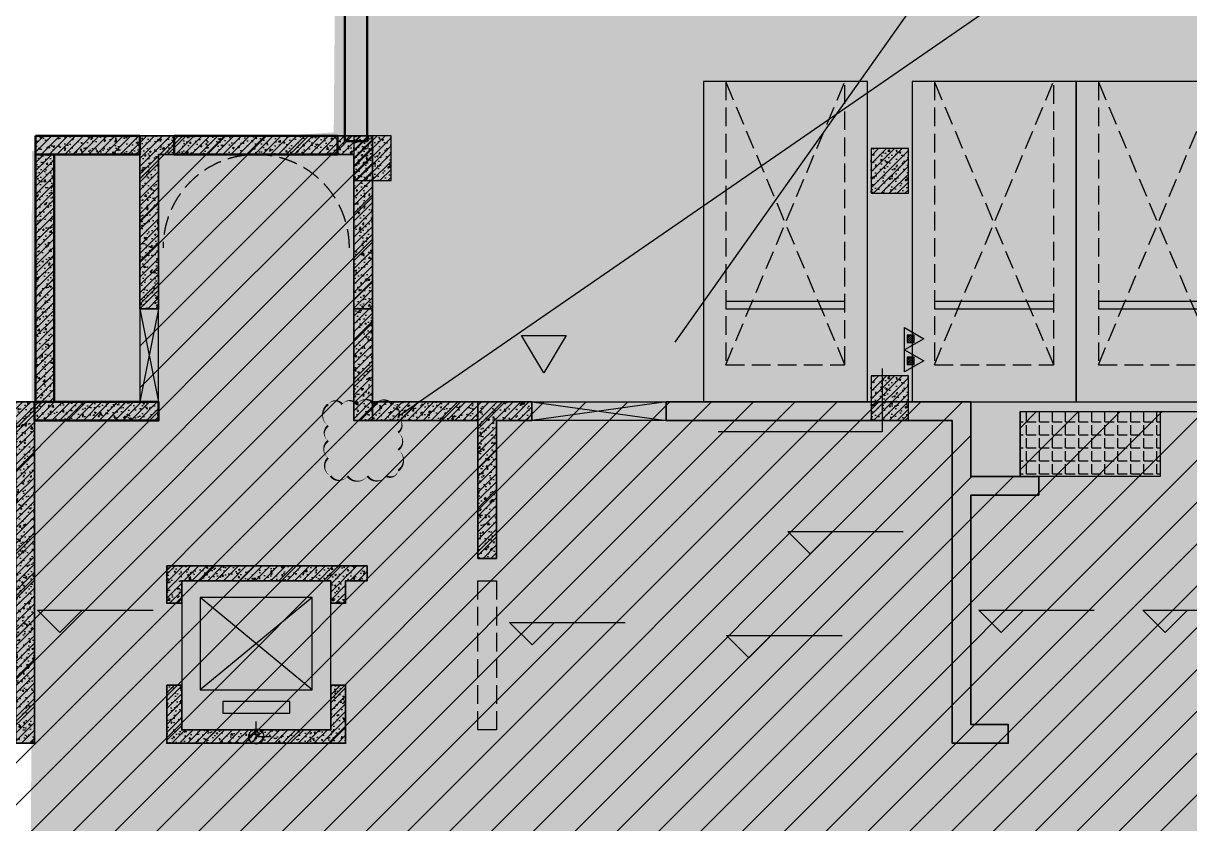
# Model space of a CAD drawing. Extents: x -1338203 to 1886333, y -530034 to 1031844.
# Drawn here: x 581662 to 597312, y 188220 to 198960 of the extents above; entities that cross this region are included whole.
import ezdxf

# ---------------------------------------------------------------- set-up
doc = ezdxf.new("R2010")
doc.units = 0
doc.header["$LTSCALE"] = 1000
doc.header["$MEASUREMENT"] = 0
doc.linetypes.add('A-17-平面B1$0$DASH', pattern=[0.35, 0.25, -0.1])
doc.linetypes.add('DASH', pattern=[0.35, 0.25, -0.1])
for name, color, linetype, plot in [('A-001-主楼相对位置参照$0$AAD-A-MARK', 6, 'Continuous', False), ('A-17-平面B1$0$$0$AAD-A-MARK', 6, 'Continuous', False), ('A-17-平面B1$0$AAD-A-MARK', 6, 'Continuous', False), ('A-17-平面B1$0$AAD-A-MODIFY_20230109', 201, 'Continuous', False), ('A-17-平面B1$0$AAD-A-MODIFY_20230111', 201, 'Continuous', False), ('S17柱墙B1_1$0$AAD-A-MARK', 6, 'Continuous', False)]:
    doc.layers.add(name, color=color, linetype=linetype, plot=plot)
for name, color, linetype in [('A-001-车位参照B1$0$A-001-车位参照B1$0$0A-P-PKNG-CAR(B)', 21, 'Continuous'), ('A-17-平面B1$0$0A-A-SYMB-ELEV', 150, 'Continuous'), ('A-17-平面B1$0$0A-B-D&W', 135, 'Continuous'), ('A-17-平面B1$0$0A-DETL-HATH', 8, 'Continuous'), ('A-17-平面B1$0$0A-E-EVTR', 2, 'Continuous'), ('A-17-平面B1$0$0A-E-STRS', 2, 'Continuous'), ('p-a-core', 1, 'Continuous'), ('S001地下一墙柱$0$S001地下一墙柱$0$0S-CC-LINE', 52, 'Continuous'), ('S001地下一墙柱$0$S001地下一墙柱$0$0S-CW-HATCH', 251, 'Continuous'), ('S001地下一墙柱$0$S001地下一墙柱$0$0S-CW-HATCH-UP', 251, 'Continuous'), ('S17柱墙B1_1$0$0S-CW-HATCH', 251, 'Continuous'), ('S17柱墙B1_1$0$0S-CW-HATCH-UP', 251, 'Continuous'), ('S17柱墙B1_1$0$0S-S-HOLE', 55, 'Continuous'), ('地面指向箭头', 7, 'Continuous'), ('负一层消火栓$0$0P-DIM-FH', 3, 'Continuous'), ('负一层消火栓$0$0P-EQUIP-FH', 7, 'Continuous')]:
    doc.layers.add(name, color=color, linetype=linetype)
doc.layers.add('p-a-mini', color=7, linetype='Continuous', true_color=0x0050ff)
doc.layers.add('p-h-walkable', color=7, linetype='Continuous', lineweight=70, true_color=0xf0f0f0)
doc.layers.add('S001地下一墙柱$0$S001地下一墙柱$0$0S-CW-LINE', color=7, linetype='Continuous', lineweight=50)
doc.layers.add('S17柱墙B1_1$0$0S-CW-LINE', color=7, linetype='Continuous', lineweight=50)
pattern_1 = [(45, (0, 0), (-53.03300858899106, 53.03300858899107), []), (49.99999999999999, (0, 0), (215.178054780226, -18.82564049477853), [22.5, -247.5]), (355, (0, 0), (-41.6254000839, 225.6576401100035), [18, -198]), (100.4514, (17.9315039999783, -1.568802000023425), (173.5528145142065, 206.8318626182861), [19.122057, -210.3426336]), (46.18420000000002, (0, 60), (320.1723145876933, -49.65570429870542), [33.74999999999982, -371.2499999999986]), (96.6356, (26.68102349992841, 55.86200790002476), (280.398811664611, 292.2353612701325), [28.6830864, -315.5139]), (351.1842, (0, 60), (280.3985835400882, 292.2355802775974), [27, -297]), (21, (30, 45), (179.0721156355385, -120.7856671996016), [22.5, -247.5]), (326.0000000000001, (30, 45), (72.99459957647451, 217.5450135140559), [18, -198]), (71.4514, (44.92266990011558, 34.93451819999609), (252.066788574447, 96.75914901298572), [19.122057, -210.3426336]), (37.50000000000001, (0, 0), (3.647956595187201, 99.86815614939344), [0, -195.6, 0, -201, 0, -198.75]), (7.499999999999999, (0, 0), (78.92086123264458, 118.3235135647081), [0, -114.6, 0, -191.1, 0, -75.75]), (327.5, (-66.89999999990687, 0), (160.1467308517227, -6.766461520313927), [0, -75, 0, -234, 0, -310.5]), (317.5, (-96.89999999990687, 0), (174.9558508027159, 30.03149469969532), [0, -97.5, 0, -155.4, 0, -220.5])]
pattern_2 = [(45, (0, 0), (-111.7962160783531, 111.7962160783531), [91.28125, -91.28125]), (105, (0, 0), (-152.7164712100046, -40.92025513165151), [91.28125, -91.28125]), (165, (-23.62531260401011, 88.17090347432531), (-40.92025513165157, -152.7164712100046), [91.28125, -91.28125])]

# ---------------------------------------------------------------- blocks, each defined once
blk = doc.blocks.new('负一层消火栓$0$$TwtSys$00000546')
h = blk.add_hatch()
h.set_pattern_fill('ANSI31', color=256, scale=200, style=0)
h.set_pattern_definition([(45, (-38543.80223862439, -6670.830405693208), (-17.67766952966369, 17.67766952966369), [])])
h.paths.add_polyline_path([(-64.92232553117356, 173.7449990885525), (64.922325531159, 173.7449990885525), (64.922325531159, 43.90034802621994), (-64.92232553117356, 43.90034802621994)])
for points in [[(0, 343.6163707387423), (-198.3870041439732, 0), (198.3870041439732, 0)], [(-64.92232553117356, 173.7449990885525), (64.922325531159, 173.7449990885525), (64.922325531159, 43.90034802621994), (-64.92232553117356, 43.90034802621994)]]:
    blk.add_lwpolyline(points, close=True)
blk = doc.blocks.new('负一层消火栓')
at = {"layer": '负一层消火栓$0$0P-DIM-FH'}
for p, q in [((-173178.7690575945, -112560.0174982086, 800.0000000008635), (-173178.7690575945, -113409.5997076169, 800.0000000008635)), ((-173178.7690575945, -113409.5997076169, 800.0000000008635), (-175381.5046778294, -113409.5997076169, 800.0000000008635))]:
    blk.add_line(p, q, dxfattribs=at)
at = {"layer": '负一层消火栓$0$0P-EQUIP-FH', "xscale": -0.75, "yscale": 0.75, "zscale": 0.75, "rotation": 270}
for p in [(-172878.7709364255, -112161.2265153373, 799.9981982391433), (-172878.7709364255, -112458.8070215532, 799.9981982391433)]:
    blk.add_blockref('负一层消火栓$0$$TwtSys$00000546', p, dxfattribs=at)
blk = doc.blocks.new('A$C488321c4')
at = {"layer": '地面指向箭头'}
h = blk.add_hatch(color=251, dxfattribs=at)
h.dxf.hatch_style = 1
h.paths.add_polyline_path([(176299.2973913061, -166991.1613571139), (175999.2973913061, -167491.1613571139), (175699.2973913061, -166991.1613571139)])
at = {"layer": '地面指向箭头', "color": 251, "flags": 128}
blk.add_lwpolyline([(176299.2973913061, -166991.1613571139), (175999.2973913061, -167491.1613571139), (175699.2973913061, -166991.1613571139), (176299.2973913061, -166991.1613571139)], dxfattribs=at)
blk = doc.blocks.new('A-001-车位参照B1$0$A-001-车位参照B1$0$A-001-车位参照B1$0$A$C43AE5A3B')
at = {"color": 241}
blk.add_lwpolyline([(2500.261740915012, 0.0005240378086455166), (2500.261740915244, 4300.000524037809), (300.2617409152444, 4300.000524037809), (300.2617409152444, 0.0005240378086455166)], close=True, dxfattribs=at)
at = {"color": 241, "linetype": 'DASH'}
for points in [[(2200.261740915012, 0.0005240378086455166), (2200.261741082417, 3800.000524037809), (600.2617410824168, 3800.00052410824), (600.2617409152444, 0.0005241082981228828), (2200.261740915012, 0.0005240378086455166)], [(600.2617410824168, 3800.00052410824), (2200.261740915012, 0.0005240378086455166)], [(2200.261740747606, 3800.00052410824), (600.2617409150116, 0.0005240378086455166)]]:
    blk.add_lwpolyline(points, dxfattribs=at)
at = {"color": 241}
blk.add_lwpolyline([(2200.261740912916, 3050.000524037809), (600.2617409129161, 3050.000524037809), (600.2617409129161, 2950.000524037809), (2200.261741045164, 2950.000523967319), (2200.261740912916, 3050.000524037809)], dxfattribs=at)
at = {"layer": 'p-a-mini', "ltscale": 0.002, "const_width": 1000}
blk.add_lwpolyline([(1400.261740915128, 0.0005240730242803693), (1400.261740893126, 3800.000524073024)], dxfattribs=at)
blk = doc.blocks.new('A-17-平面B1$0$A$C35b408ec')
at = {"layer": 'A-17-平面B1$0$0A-E-EVTR'}
for p, q in [((750, 1865), (-750, 1865.000000000116)), ((-750, 1865.000000000116), (-750, 625.0000000001164)), ((750, 625), (-750, 1865.000000000116)), ((750, 1865), (-750, 625.0000000001164)), ((750, 625), (750, 1865)), ((-750, 625.0000000001164), (750, 625)), ((450, 470), (-450, 470.0000000001164)), ((-450, 470.0000000001164), (-450, 315)), ((450, 314.9999999998836), (450, 470)), ((-450, 315), (450, 314.9999999998836))]:
    blk.add_line(p, q, dxfattribs=at)
at = {"layer": 'A-17-平面B1$0$0A-E-STRS', "linetype": 'A-17-平面B1$0$DASH'}
blk.add_arc((6.752088665962219e-09, 6560.000000101863), 1250, 359.9999999933299, 180, dxfattribs=at)
at = {"layer": 'A-17-平面B1$0$AAD-A-MARK'}
for q in [(0, 200), (200, 0)]:
    blk.add_line((0, 0), q, dxfattribs=at)
blk.add_circle((0, 0), 100, dxfattribs=at)
blk = doc.blocks.new('A-17-平面B1')
at = {"layer": 'A-17-平面B1$0$0A-DETL-HATH'}
h = blk.add_hatch(dxfattribs=at)
h.set_pattern_fill('ANGLE', color=256, scale=50)
h.set_pattern_definition([(0, (-973707.4318887522, 498509.8252747601), (0, 174.625), [127, -47.625]), (90, (-973707.4318887522, 498509.8252747601), (-174.625, 1.069269736505533e-14), [127, -47.625])])
h.paths.add_polyline_path([(12129.99998868408, 3489.999999999884), (10249.99999997136, 3489.999999999884), (10249.99999997136, 4360.000000017229), (12129.99998868408, 4360.000000017229)])
at = {"layer": 'A-17-平面B1$0$$0$AAD-A-MARK'}
for q in [(0, 200), (200, 0)]:
    blk.add_line((0, 0), q, dxfattribs=at)
blk.add_circle((0, 0), 100, dxfattribs=at)
at = {"layer": 'A-17-平面B1$0$0A-A-SYMB-ELEV'}
for p, q in [((7432.743640682194, 2453.612551990082), (7132.743640682194, 2753.612551990082)), ((7132.743640682194, 2753.612551990082), (8681.881571716676, 2753.612551990082)), ((7432.743640682194, 2453.612551990082), (7732.743640682194, 2753.612551990082)), ((-2633.64233435737, 1396.199458420742), (-2933.64233435737, 1696.199458420742)), ((-2933.64233435737, 1696.199458420742), (-1384.504403322888, 1696.199458420742)), ((-2633.64233435737, 1396.199458420742), (-2333.64233435737, 1696.199458420742)), ((9994.496300988365, 1396.199458420742), (9694.496300988365, 1696.199458420742)), ((9694.496300988365, 1696.199458420742), (11243.63423202285, 1696.199458420742)), ((9994.496300988365, 1396.199458420742), (10294.49630098836, 1696.199458420742)), ((12194.9581083362, 1396.199458420742), (11894.9581083362, 1696.199458420742)), ((11894.9581083362, 1696.199458420742), (13444.09603937068, 1696.199458420742)), ((12194.9581083362, 1396.199458420742), (12494.9581083362, 1696.199458420742)), ((3700.546141432598, 1229.594357150956), (3400.546141432598, 1529.594357150956)), ((3400.546141432598, 1529.594357150956), (4949.68407246708, 1529.594357150956)), ((3700.546141432598, 1229.594357150956), (4000.546141432598, 1529.594357150956)), ((6611.5725337849, 1057.017913868069), (6311.5725337849, 1357.017913868069)), ((6311.5725337849, 1357.017913868069), (7860.710464819382, 1357.017913868069)), ((6611.5725337849, 1057.017913868069), (6911.5725337849, 1357.017913868069))]:
    blk.add_line(p, q, dxfattribs=at)
at = {"layer": 'A-17-平面B1$0$0A-B-D&W', "linetype": 'A-17-平面B1$0$DASH'}
blk.add_lwpolyline([(2974.99999976682, 2090.000000003143), (3224.99999976682, 2090.000000003143), (3224.999999766238, 90.00000000011642), (2974.999999766238, 90.00000000011642)], close=True, dxfattribs=at)
at = {"layer": 'A-17-平面B1$0$0A-DETL-HATH'}
blk.add_lwpolyline([(12129.99998868408, 3489.999999999884), (10249.99999997136, 3489.999999999884), (10249.99999997136, 4360.000000017229), (12129.99998868408, 4360.000000017229)], close=True, dxfattribs=at)
at = {"layer": 'A-17-平面B1$0$AAD-A-MARK'}
for q in [(0, 200), (200, 0)]:
    blk.add_line((0, 0), q, dxfattribs=at)
blk.add_circle((0, 0), 100, dxfattribs=at)
at = {"layer": 'A-17-平面B1$0$AAD-A-MODIFY_20230109', "color": 6}
blk.add_line((5620.646605851478, 5292.159805532894), (18407.94072386925, 23375.97712260194), dxfattribs=at)
at = {"layer": 'A-17-平面B1$0$AAD-A-MODIFY_20230109', "color": 6, "flags": 128}
blk.add_lwpolyline([(430.7842073314823, 4963.511948649655, 0, 165.5564379637549, -0.52056705), (2042.913621555781, 4963.511948649655, 0, 165.5564379637549, -0.52056705), (3667.118596152868, 4963.511948649655, 0, 165.5564379637549, -0.52056705), (5267.256658933125, 4963.511948649655, 0, 165.5564379637549, -0.52056705), (6571.922432760475, 4963.511948649655, 0, 165.5564379637549, -0.52056705), (6778.343253176194, 3917.510214591166, 0, 165.5564379637549, -0.52056705), (6778.343253176194, 2673.053824770148, 0, 165.5564379637549, -0.52056705), (6778.343253176194, 1074.751516635064, 0, 165.5564379637549, -0.52056705), (6778.343253176194, -344.1857734111836, 0, 165.5564379637549, -0.52056705), (5844.389919619542, -555.0359834755072, 0, 165.5564379637549, -0.52056705), (4459.894081403385, -555.0359834755072, 0, 165.5564379637549, -0.52056705), (3197.736974773812, -555.0359834755072, 0, 165.5564379637549, -0.52056705), (1835.94386372983, -555.0359834755072, 0, 165.5564379637549, -0.52056705), (430.7842073314823, -524.4502476629568, 0, 165.5564379637549, -0.52056705), (430.7842073314823, 582.6782212664839, 0, 165.5564379637549, -0.52056705), (430.7842073314823, 1891.84075188532, 0, 165.5564379637549, -0.52056705), (430.7842073314823, 3015.693114050664, 0, 165.5564379637549, -0.52056705)], format="xyseb", close=True, dxfattribs=at)
at = {"layer": 'A-17-平面B1$0$AAD-A-MODIFY_20230111', "color": 4}
blk.add_line((1916.863565311884, 4309.388430071529), (25386.57123444998, 20494.23146811884), dxfattribs=at)
at = {"layer": 'A-17-平面B1$0$AAD-A-MODIFY_20230111', "color": 4, "flags": 128}
blk.add_lwpolyline([(965.5373955427203, 4458.014214495313, 0, 28.16015021000057, -0.52056705), (1153.647004146827, 4458.014214495313, 0, 28.16015021000057, -0.52056705), (1346.766948629287, 4458.014214495313, 0, 28.16015021000057, -0.52056705), (1594.161234764382, 4458.014214495313, 0, 28.16015021000057, -0.52056705), (1821.4941245839, 4458.014214495313, 0, 28.16015021000057, -0.52056705), (1904.209069209406, 4278.553093036171, 0, 28.16015021000057, -0.52056705), (1904.209069209406, 4080.299631175818, 0, 28.16015021000057, -0.52056705), (1904.209069209406, 3846.621461784816, 0, 28.16015021000057, -0.52056705), (1904.209069209406, 3569.073490426876, 0, 28.16015021000057, -0.52056705), (1747.564390740125, 3495.996130921994, 0, 28.16015021000057, -0.52056705), (1491.727874854696, 3495.996130921994, 0, 28.16015021000057, -0.52056705), (1223.260958233266, 3495.996130921994, 0, 28.16015021000057, -0.52056705), (998.5292033351725, 3495.996130921994, 0, 28.16015021000057, -0.52056705), (965.5373955427203, 3739.251727026887, 0, 28.16015021000057, -0.52056705), (965.5373955427203, 3969.243045488489, 0, 28.16015021000057, -0.52056705), (965.5373955427203, 4170.762249430758, 0, 28.16015021000057, -0.52056705)], format="xyseb", close=True, dxfattribs=at)
blk.add_blockref('A-17-平面B1$0$A$C35b408ec', (0, 0))
blk = doc.blocks.new('A-001-主楼相对位置参照')
at = {"layer": 'A-001-主楼相对位置参照$0$AAD-A-MARK'}
blk.add_lwpolyline([(-182578.769836843, -117410.014567852), (-180578.7707443833, -117410.014567852), (-180578.7707443237, -115410.0150632858), (-182578.7698367834, -115410.0150632858)], close=True, dxfattribs=at)
blk = doc.blocks.new('S17柱墙B1_1')
h = blk.add_hatch()
h.set_pattern_fill('STARS', color=256, scale=115, angle=45)
h.set_pattern_definition(pattern_2)
edge = h.paths.add_edge_path()
edge.add_arc((0, 0), 100, 0, 360)
h = blk.add_hatch()
h.set_pattern_fill('STARS', color=256, scale=115, angle=45)
h.set_pattern_definition(pattern_2)
edge = h.paths.add_edge_path()
edge.add_arc((0, 0), 100, 0, 360)
at = {"layer": 'S17柱墙B1_1$0$0S-CW-HATCH'}
h = blk.add_hatch(color=256, dxfattribs=at)
h.dxf.hatch_style = 1
h.paths.add_polyline_path([(-2959.988749773242, 8060.000000000233), (-1560, 8060.000000000233), (-1560, 7810.000000000233), (-2959.988749773242, 7810.000000000233)])
h = blk.add_hatch(color=256, dxfattribs=at)
h.dxf.hatch_style = 1
h.paths.add_polyline_path([(-1560, 8060), (-1560, 5740), (-1310, 5740), (-1310, 7810), (-1100, 7810), (-1100, 8060)])
h = blk.add_hatch(color=256, dxfattribs=at)
h.dxf.hatch_style = 1
h.paths.add_polyline_path([(-1100, 8060), (1090, 8060), (1090, 7810), (-1100, 7810)])
h = blk.add_hatch(color=256, dxfattribs=at)
h.dxf.hatch_style = 1
h.paths.add_polyline_path([(1090, 7810), (1310, 7810), (1310, 5740), (1560, 5740), (1560, 8060), (1090, 8060)])
h = blk.add_hatch(color=256, dxfattribs=at)
h.dxf.hatch_style = 1
h.paths.add_polyline_path([(-2959.988749773242, 7810.000000000233), (-2709.988749773242, 7810.000000000233), (-2709.988749773242, 4490), (-2959.988749773242, 4490)])
h = blk.add_hatch(color=256, dxfattribs=at)
h.dxf.hatch_style = 1
h.paths.add_polyline_path([(1560, 5740), (1310, 5740), (1310, 4239.999680039007), (1560, 4239.999680039007)])
h = blk.add_hatch(color=256, dxfattribs=at)
h.dxf.hatch_style = 1
h.paths.add_polyline_path([(-3500, 4240), (-3225, 4240), (-3224.999999773223, -90), (-2974.999999773223, -90), (-2975, 4490), (-3500, 4490)])
h = blk.add_hatch(color=256, dxfattribs=at)
h.dxf.hatch_style = 1
h.paths.add_polyline_path([(-2975, 4490), (-1310, 4490), (-1310, 4240), (-2975, 4240)])
h = blk.add_hatch(color=256, dxfattribs=at)
h.dxf.hatch_style = 1
h.paths.add_polyline_path([(2975, 4490), (1560, 4489.999840019504), (1560, 4239.999520058394), (2975, 4239.999680039007)])
h = blk.add_hatch(color=256, dxfattribs=at)
h.dxf.hatch_style = 1
h.paths.add_polyline_path([(3224.999999766238, 2390), (3225, 4240), (3700.000000000466, 4240), (3700.000000000466, 4490), (2975, 4490), (2974.999999766238, 2390)])
h = blk.add_hatch(color=256, dxfattribs=at)
h.dxf.hatch_style = 1
h.paths.add_polyline_path([(14110, 3240.000000000349), (14360, 3240.000000000349), (14360, 1489.999999999767), (14110, 1489.999999999767)])
h.paths.add_polyline_path([(5500.000000000466, 4240.000006903661), (9340, 4240), (9340, 3400), (9340, -90), (10090, -90), (10090, 160), (9590.430484491866, 160), (9590, 3240), (10500.0000001872, 3239.999999999884), (10500.0000001872, 3489.999999999884), (9590, 3490), (9590, 4490), (5500.000000000466, 4490.000006903661)])
h = blk.add_hatch(color=256, dxfattribs=at)
h.dxf.hatch_style = 1
h.paths.add_polyline_path([(-1000, 1790), (-1000, 2090), (110, 2090), (1000, 2090), (1000, 1790), (1200, 1790), (1200, 2090), (1490, 2090), (1490, 2270), (1490, 2290), (-1200, 2290), (-1200, 1790)])
h = blk.add_hatch(color=256, dxfattribs=at)
h.dxf.hatch_style = 1
h.paths.add_polyline_path([(-1200, 690), (-1200, -90), (0, -90), (1200, -90), (1200, 690), (1000, 690), (1000, 90), (0, 90), (-1000, 90), (-1000, 690)])
at = {"layer": 'S17柱墙B1_1$0$0S-CW-HATCH-UP'}
h = blk.add_hatch(dxfattribs=at)
h.set_pattern_fill('钢筋混凝土', color=256, scale=30)
h.set_pattern_definition(pattern_1)
h.paths.add_polyline_path([(-2959.988749773242, 8060.000000000233), (-1560, 8060.000000000233), (-1560, 7810.000000000233), (-2959.988749773242, 7810.000000000233)])
h = blk.add_hatch(dxfattribs=at)
h.set_pattern_fill('钢筋混凝土', color=256, scale=30)
h.set_pattern_definition(pattern_1)
h.paths.add_polyline_path([(-1560, 8060), (-1560, 5740), (-1310, 5740), (-1310, 7810), (-1100, 7810), (-1100, 8060)])
h = blk.add_hatch(dxfattribs=at)
h.set_pattern_fill('钢筋混凝土', color=256, scale=30)
h.set_pattern_definition(pattern_1)
h.paths.add_polyline_path([(-1100, 8060), (1090, 8060), (1090, 7810), (-1100, 7810)])
h = blk.add_hatch(dxfattribs=at)
h.set_pattern_fill('钢筋混凝土', color=256, scale=30)
h.set_pattern_definition(pattern_1)
h.paths.add_polyline_path([(1090, 7810), (1310, 7810), (1310, 5740), (1560, 5740), (1560, 8060), (1090, 8060)])
h = blk.add_hatch(dxfattribs=at)
h.set_pattern_fill('钢筋混凝土', color=256, scale=30)
h.set_pattern_definition([(45, (-70, 0), (-53.03300858899106, 53.03300858899107), []), (49.99999999999999, (-70, 0), (215.178054780226, -18.82564049477853), [22.5, -247.5]), (355, (-70, 0), (-41.6254000839, 225.6576401100035), [18, -198]), (100.4514, (-52.0684960000217, -1.568802000023425), (173.5528145142065, 206.8318626182861), [19.122057, -210.3426336]), (46.18420000000002, (-70, 60), (320.1723145876933, -49.65570429870542), [33.74999999999982, -371.2499999999985]), (96.6356, (-43.31897650007159, 55.86200790002476), (280.398811664611, 292.2353612701325), [28.6830864, -315.5139]), (351.1842, (-70, 60), (280.3985835400882, 292.2355802775974), [27, -297]), (21, (-40, 45), (179.0721156355385, -120.7856671996016), [22.5, -247.5]), (326.0000000000001, (-40, 45), (72.99459957647451, 217.5450135140559), [18, -198]), (71.4514, (-25.07733009988442, 34.93451819999609), (252.066788574447, 96.75914901298572), [19.122057, -210.3426336]), (37.50000000000001, (-70, 0), (3.647956595187201, 99.86815614939344), [0, -195.6, 0, -201, 0, -198.75]), (7.499999999999999, (-70, 0), (78.92086123264458, 118.3235135647081), [0, -114.6, 0, -191.1, 0, -75.75]), (327.5, (-136.8999999999069, 0), (160.1467308517227, -6.766461520313927), [0, -75, 0, -234, 0, -310.5]), (317.5, (-166.8999999999069, 0), (174.9558508027159, 30.03149469969532), [0, -97.5, 0, -155.4, 0, -220.5])])
h.paths.add_polyline_path([(-2959.988749773242, 7810.000000000233), (-2709.988749773242, 7810.000000000233), (-2709.988749773242, 4490), (-2959.988749773242, 4490)])
h = blk.add_hatch(dxfattribs=at)
h.set_pattern_fill('钢筋混凝土', color=256, scale=30)
h.set_pattern_definition(pattern_1)
h.paths.add_polyline_path([(1560, 5740), (1310, 5740), (1310, 4239.999680039007), (1560, 4239.999680039007)])
h = blk.add_hatch(dxfattribs=at)
h.set_pattern_fill('钢筋混凝土', color=256, scale=30)
h.set_pattern_definition(pattern_1)
h.paths.add_polyline_path([(-3500, 4240), (-3225, 4240), (-3224.999999773223, -90), (-2974.999999773223, -90), (-2975, 4490), (-3500, 4490)])
h = blk.add_hatch(dxfattribs=at)
h.set_pattern_fill('钢筋混凝土', color=256, scale=30)
h.set_pattern_definition(pattern_1)
h.paths.add_polyline_path([(-2975, 4490), (-1310, 4490), (-1310, 4240), (-2975, 4240)])
h = blk.add_hatch(dxfattribs=at)
h.set_pattern_fill('钢筋混凝土', color=256, scale=30)
h.set_pattern_definition(pattern_1)
h.paths.add_polyline_path([(2975, 4490), (1560, 4489.999840019504), (1560, 4239.999520058394), (2975, 4239.999680039007)])
h = blk.add_hatch(dxfattribs=at)
h.set_pattern_fill('钢筋混凝土', color=256, scale=30)
h.set_pattern_definition(pattern_1)
h.paths.add_polyline_path([(3224.999999766238, 2390), (3225, 4240), (3700.000000000466, 4240), (3700.000000000466, 4490), (2975, 4490), (2974.999999766238, 2390)])
h = blk.add_hatch(dxfattribs=at)
h.set_pattern_fill('钢筋混凝土', color=256, scale=30)
h.set_pattern_definition(pattern_1)
h.paths.add_polyline_path([(14110, 3240.000000000349), (14360, 3240.000000000349), (14360, 1489.999999999767), (14110, 1489.999999999767)])
h.paths.add_polyline_path([(5500.000000000466, 4240.000006903661), (9340, 4240), (9340, 3400), (9340, -90), (10090, -90), (10090, 160), (9590.430484491866, 160), (9590, 3240), (10500.0000001872, 3239.999999999884), (10500.0000001872, 3489.999999999884), (9590, 3490), (9590, 4490), (5500.000000000466, 4490.000006903661)])
h = blk.add_hatch(dxfattribs=at)
h.set_pattern_fill('钢筋混凝土', color=256, scale=30)
h.set_pattern_definition(pattern_1)
h.paths.add_polyline_path([(-1000, 1790), (-1000, 2090), (110, 2090), (1000, 2090), (1000, 1790), (1200, 1790), (1200, 2090), (1490, 2090), (1490, 2270), (1490, 2290), (-1200, 2290), (-1200, 1790)])
h = blk.add_hatch(dxfattribs=at)
h.set_pattern_fill('钢筋混凝土', color=256, scale=30)
h.set_pattern_definition(pattern_1)
h.paths.add_polyline_path([(-1200, 690), (-1200, -90), (0, -90), (1200, -90), (1200, 690), (1000, 690), (1000, 90), (0, 90), (-1000, 90), (-1000, 690)])
at = {"layer": 'S17柱墙B1_1$0$0S-CW-LINE'}
for points in [[(-2959.988749773242, 8060.000000000233), (-1560, 8060.000000000233), (-1560, 7810.000000000233), (-2959.988749773242, 7810.000000000233)], [(-1100, 8060), (1090, 8060), (1090, 7810), (-1100, 7810)], [(-2959.988749773242, 7810.000000000233), (-2709.988749773242, 7810.000000000233), (-2709.988749773242, 4490), (-2959.988749773242, 4490)], [(-2975, 4490), (-1310, 4490), (-1310, 4240), (-2975, 4240)]]:
    blk.add_lwpolyline(points, close=True, dxfattribs=at)
at = {"layer": 'S17柱墙B1_1$0$0S-CW-LINE', "lineweight": 35}
for points in [[(-1560, 8060), (-1560, 5740), (-1310, 5740), (-1310, 7810), (-1100, 7810), (-1100, 8060)], [(1090, 7810), (1310, 7810), (1310, 5740), (1560, 5740), (1560, 8060), (1090, 8060)], [(1560, 5740), (1310, 5740), (1310, 4239.999680039007), (1560, 4239.999680039007)], [(-3500, 4240), (-3225, 4240), (-3224.999999773223, -90), (-2974.999999773223, -90), (-2975, 4490), (-3500, 4490)], [(2975, 4490), (1560, 4489.999840019504), (1560, 4239.999520058394), (2975, 4239.999680039007)], [(3224.999999766238, 2390), (3225, 4240), (3700.000000000466, 4240), (3700.000000000466, 4490), (2975, 4490), (2974.999999766238, 2390)], [(5500.000000000466, 4240.000006903661), (9340, 4240), (9340, 3400), (9340, -90), (10090, -90), (10090, 160), (9590.430484491866, 160), (9590, 3240), (10500.0000001872, 3239.999999999884), (10500.0000001872, 3489.999999999884), (9590, 3490), (9590, 4490), (5500.000000000466, 4490.000006903661)], [(-1000, 1790), (-1000, 2090), (110, 2090), (1000, 2090), (1000, 1790), (1200, 1790), (1200, 2090), (1490, 2090), (1490, 2270), (1490, 2270), (1490, 2290), (-1200, 2290), (-1200, 1790)], [(-1200, 690), (-1200, -90), (0, -90), (1200, -90), (1200, 690), (1000, 690), (1000, 90), (0, 90), (-1000, 90), (-1000, 690)]]:
    blk.add_lwpolyline(points, close=True, dxfattribs=at)
at = {"layer": 'S17柱墙B1_1$0$0S-S-HOLE', "flags": 128}
blk.add_lwpolyline([(-1310.000008166302, 5739.999999727239), (-1560, 5740), (-1560, 4490), (-1310.000008166302, 4489.999999727239)], close=True, dxfattribs=at)
for points in [[(-1560, 5740), (-1310.000010060146, 4490)], [(-1310.000010060146, 5740), (-1560, 4490)], [(5500.000000000466, 4490), (3700.000000000466, 4240)], [(3700.000000000466, 4490.000001747161), (5500.000000000466, 4240.000006903661)], [(6205.368396741529, 4490.000005713044), (6506.520172107952, 4490.000005204719)]]:
    blk.add_lwpolyline(points, dxfattribs=at)
at = {"layer": 'S17柱墙B1_1$0$0S-S-HOLE'}
blk.add_lwpolyline([(3700.000000000466, 4490), (5500.000000000466, 4490), (5500.000000000466, 4240.000006903661), (3700.000000000466, 4240.000006903661)], close=True, dxfattribs=at)
at = {"layer": 'S17柱墙B1_1$0$AAD-A-MARK'}
for q in [(0, 200), (0, 200), (0, 200), (200, 0), (200, 0), (200, 0)]:
    blk.add_line((0, 0), q, dxfattribs=at)
blk.add_circle((0, 0), 100, dxfattribs=at)
blk.add_circle((0, 0), 100, dxfattribs=at)
blk.add_circle((0, 0), 100, dxfattribs=at)

msp = doc.modelspace()

# ---------------------------------------------------------------- hatches: boundary and pattern name
at = {"ltscale": 0.002}
h = msp.add_hatch(dxfattribs=at)
h.set_pattern_fill('ANSI31', color=8, scale=250)
h.set_pattern_definition([(45, (321361.5278338774, 273451.6979541474), (-280.633003783411, 280.633003783411), [])])
h.paths.add_polyline_path([(569086.5968757418, 192875.558300744), (568486.5968757414, 192875.558300744), (568486.5968757414, 184095.558300744), (571371.5968757414, 184095.5583007435), (571371.5968757414, 183495.558300744), (571621.5968757414, 183495.558300744), (571621.5968757414, 184095.558300744), (572951.5968757414, 184095.558300744), (572951.5968757414, 183495.558300744), (573201.5968757414, 183495.558300744), (573201.5968757414, 184095.558300744), (575026.5968757414, 184095.558300744), (575026.5968757414, 183495.558300744), (575446.5968757414, 183495.558300744), (575446.5968757414, 184095.558300744), (594126.5968757414, 184095.5583007435), (594126.5968757414, 183495.558300744), (594546.5968757414, 183495.558300744), (594546.5968757414, 184095.5583007435), (596371.5968757414, 184095.5583007435), (596371.5968757414, 183495.558300744), (596621.5968757414, 183495.558300744), (596621.5968757414, 184095.558300744), (597951.5968757414, 184095.558300744), (597951.5968757414, 183495.558300744), (598201.5968757414, 183495.558300744), (598201.5968757414, 184095.558300744), (604071.5968757414, 184095.558300744), (604071.5968757414, 183495.558300744), (604321.5968757414, 183495.558300744), (604321.5968757414, 184095.558300744), (605651.5968757414, 184095.558300744), (605651.5968757414, 183495.558300744), (605901.5968757414, 183495.558300744), (605901.5968757414, 184095.558300744), (607726.5968757414, 184095.558300744), (607726.5968757414, 183495.558300744), (608146.5968757414, 183495.558300744), (608146.5968757414, 184095.558300744), (626826.5968757414, 184095.558300744), (626826.5968757414, 183495.558300744), (627246.5968757414, 183495.558300744), (627246.5968757414, 184095.558300744), (629071.5968757414, 184095.558300744), (629071.5968757414, 183495.558300744), (629321.5968757414, 183495.558300744), (629321.5968757414, 184095.558300744), (630651.5968757414, 184095.558300744), (630651.5968757414, 183495.558300744), (630901.5968757414, 183495.558300744), (630901.5968757414, 184095.558300744), (633786.5968757414, 184095.558300744), (633786.6482872565, 192875.6497921913), (631986.5968756822, 192875.558300744), (627076.5968757414, 192875.558300744), (627076.5968757414, 193875.558300744), (619046.5968757414, 193875.558300744), (619046.5968757418, 197445.558300744), (615926.5968757418, 197445.5583007447), (615926.5968757418, 193875.558300744), (607896.5968757414, 193875.558300744), (607896.5968757414, 192875.558300744), (607236.5968757805, 192875.5583012648), (604586.5968757619, 192875.558300744), (597686.5968757209, 192875.558300744), (597686.5968757209, 193745.5583007724), (595036.5968757023, 193745.5583007724), (595036.5968757023, 192875.5583007438), (594376.5968757414, 192875.558300744), (594376.5968757414, 193875.558300744), (586346.5968757414, 193875.558300744), (586346.5968757414, 197445.558300744), (583226.5968757414, 197445.558300744), (583226.5968757414, 193875.558300744), (575196.5968757414, 193875.558300744), (575196.5968757414, 192875.558300744), (570486.5968757414, 192875.558300744), (570486.5968757414, 193945.558300744), (569086.5968757418, 193945.558300744)])
at = {"layer": 'p-h-walkable', "ltscale": 0.002}
h = msp.add_hatch(color=256, dxfattribs=at)
h.dxf.hatch_style = 1
h.paths.add_polyline_path([(633826.5908178225, 244460.7376543055), (640276.5932923718, 244575.5873401568), (640576.5540180295, 234544.80947416), (645576.7108126595, 234544.6493361492), (645576.7108126595, 209278.8966956565), (732355.9416751381, 209029.0258948295), (732355.1125633384, 235229.8687088498), (738506.6819223701, 235229.8652034033), (738506.5666062294, 268838.9411503013), (732734.3323062784, 268838.9413720936), (732734.3323062486, 272898.8706458697), (711963.1336645945, 272898.8706457168), (711963.1336645945, 278984.6753079492), (717256.6569795511, 278984.6753079492), (717256.6570522129, 284048.9624172969), (733571.6165347041, 284135.5849949857), (733996.5989285051, 290449.0738081157), (739216.5989285051, 290449.0738081157), (739766.5989285051, 284299.0738081157), (754626.5989285051, 284299.0738081157), (755296.5989285051, 290449.0738081157), (760516.5989285051, 290449.0738081157), (760816.5989285051, 283049.0738081157), (760816.2648906796, 275879.169359134), (775122.5892256289, 275879.1693431339), (776006.5989407334, 274138.9186745681), (776006.5989407337, 259429.0739213719), (778716.5989288683, 259429.063764971), (778716.5989288683, 238849.0738090695), (783416.5989288702, 238849.0738090695), (783416.5989288685, 237229.0738090695), (782066.5989288702, 237229.0738090695), (782066.5989288702, 234429.0738090695), (779546.5989288702, 234429.0738090695), (779546.5989288702, 237129.0738090695), (773916.5989288702, 237129.0738090696), (773916.5989288702, 243229.0738090695), (764306.5990073751, 243225.5731579075), (764306.5990073751, 236639.0738090695), (760766.5989288702, 236639.0738090695), (760766.5989288702, 234429.0738090695), (758246.5989288702, 234429.0738090695), (758246.5989288702, 238649.0738090695), (762116.5989288702, 238649.0738090695), (762116.5989288702, 243225.5731579075), (748656.5990085038, 243225.5731579075), (748756.252588186, 207529.0744366532), (800106.600789729, 207528.9123510796), (800206.657022716, 201639.6838726582), (812908.2102705739, 202239.1146709666), (812576.5990139388, 180449.2745048305), (744205.9643943727, 180449.2745045281), (744205.9643944036, 173439.0125420691), (728556.707058662, 173439.0125420691), (728556.6052254769, 122289.0592672213), (746356.598910977, 122289.0592672508), (750916.598910972, 132325.5512731188), (842896.5996536515, 132325.5512731188), (843211.5996791564, 121345.5514220234), (839116.5997276991, 121345.5514219519), (839116.5997276991, 93449.07398564863), (864906.6052250131, 93449.07398564863), (864906.6052250131, 79693.9898205523), (875856.5989279593, 74929.07380731229), (875856.5989279452, 65749.07351111642), (834560.5608471896, 65749.07351112686), (839142.9262534721, 28436.27334799469), (869465.463924221, 32160.16828607622), (871163.4432802307, 18334.04165173351), (873704.3016265054, 18646.08313179656), (877328.858273854, 5540.165036899096), (761876.2378861913, -8638.510685495741), (761133.1992576577, 2082.295928631405), (764950.8888746436, 5291.511521571066), (763253.0762278957, 19116.28069333517), (799242.6912151261, 23536.14642257866), (793807.5716708864, 65749.0739199153), (750756.5996329631, 65749.07370531552), (751556.5996327433, 81645.58660624229), (636016.5959492928, 81645.58647086663), (636016.5959493337, 96345.59377776302), (629416.6022098563, 96345.59377778141), (629416.6021878656, 118203.1881933381), (622306.6052250131, 118203.1881933381), (622286.6021483443, 139083.1832152603), (644406.6021485114, 137003.1784262935), (644406.6021485114, 129968.1953596361), (656656.6052108863, 129968.1953596361), (656406.6052108444, 138083.1832197783), (712156.6062413811, 138083.1832197783), (711856.6052247859, 184449.0543066736), (581811.5967985517, 184349.0590953057), (581826.6080487785, 197199.0590953059), (585876.5967985517, 197449.0590953057), (585976.596798779, 209279.0492303696), (629226.5879949646, 209578.8807504751), (628926.7679812531, 236145.4266035641), (633826.5908178225, 236145.5890053951)])
at = {"layer": 'S001地下一墙柱$0$S001地下一墙柱$0$0S-CW-HATCH', "ltscale": 0.002}
h = msp.add_hatch(color=256, dxfattribs=at)
h.dxf.hatch_style = 1
h.paths.add_polyline_path([(585976.596798779, 208679.0492303696), (586276.5967985517, 208679.0492303696), (586276.5967985517, 197379.05909583), (585976.596798779, 197379.05909583)])
at = {"layer": 'S001地下一墙柱$0$S001地下一墙柱$0$0S-CW-HATCH'}
h = msp.add_hatch(color=256, dxfattribs=at)
h.dxf.hatch_style = 1
h.paths.add_polyline_path([(586596.5967985517, 197449.0590843198), (586096.5967985517, 197449.0590843198), (586096.5967985517, 196849.0590843198), (586596.5967985517, 196849.0590843198)])
h = msp.add_hatch(color=256, dxfattribs=at)
h.dxf.hatch_style = 1
h.paths.add_polyline_path([(593536.5967778726, 197279.0569032108), (593036.5967778726, 197279.0569032108), (593036.5967778726, 196679.0569032108), (593536.5967778726, 196679.0569032108)])
h = msp.add_hatch(color=256, dxfattribs=at)
h.dxf.hatch_style = 1
h.paths.add_polyline_path([(593536.5967778726, 194229.0590953057), (593036.5967778726, 194229.0590953057), (593036.5967778726, 193629.0590953057), (593536.5967778726, 193629.0590953057)])
at = {"layer": 'S001地下一墙柱$0$S001地下一墙柱$0$0S-CW-HATCH-UP', "ltscale": 0.002}
h = msp.add_hatch(dxfattribs=at)
h.set_pattern_fill('钢筋混凝土', color=256, scale=30)
h.set_pattern_definition([(45, (-10.00006958888844, 0.0002965597086586058), (-53.03300858899106, 53.03300858899107), []), (49.99999999999999, (-10.00006958888844, 0.0002965597086586058), (215.178054780226, -18.82564049477853), [22.5, -247.5]), (355, (-10.00006958888844, 0.0002965597086586058), (-41.6254000839, 225.6576401100035), [18, -198]), (100.4514, (7.931434411089867, -1.568505440314766), (173.5528145142065, 206.8318626182861), [19.122057, -210.3426336]), (46.18420000000002, (-10.00006958888844, 60.00029655970866), (320.1723145876933, -49.65570429870542), [33.74999999999648, -371.2499999999719]), (96.6356, (16.68095391010866, 55.86230445961701), (280.398811664611, 292.2353612701325), [28.6830864, -315.5139]), (351.1842, (-10.00006958888844, 60.00029655970866), (280.3985835400882, 292.2355802775974), [27, -297]), (21, (19.99993041111156, 45.00029655970866), (179.0721156355385, -120.7856671996016), [22.5, -247.5]), (326.0000000000001, (19.99993041111156, 45.00029655970866), (72.99459957647451, 217.5450135140559), [18, -198]), (71.4514, (34.9226003116928, 34.93481475982117), (252.066788574447, 96.75914901298572), [19.122057, -210.3426336]), (37.50000000000001, (-10.00006958888844, 0.0002965597086586058), (3.647956595187201, 99.86815614939344), [0, -195.6, 0, -201, 0, -198.75]), (7.499999999999999, (-10.00006958888844, 0.0002965597086586058), (78.92086123264458, 118.3235135647081), [0, -114.6, 0, -191.1, 0, -75.75]), (327.5, (-76.90006958926097, 0.0002965597086586058), (160.1467308517227, -6.766461520313927), [0, -75, 0, -234, 0, -310.5]), (317.5, (-106.900069589261, 0.0002965597086586058), (174.9558508027159, 30.03149469969532), [0, -97.5, 0, -155.4, 0, -220.5])])
h.paths.add_polyline_path([(585976.596798779, 208679.0492303696), (586276.5967985517, 208679.0492303696), (586276.5967985517, 197379.05909583), (585976.596798779, 197379.05909583)])
at = {"layer": 'S001地下一墙柱$0$S001地下一墙柱$0$0S-CW-HATCH-UP'}
h = msp.add_hatch(dxfattribs=at)
h.set_pattern_fill('钢筋混凝土', color=256, scale=30)
h.set_pattern_definition([(45, (618907.3294010623, 206400.7860449937), (-53.03300858899106, 53.03300858899107), []), (49.99999999999999, (618907.3294010623, 206400.7860449937), (215.178054780226, -18.82564049477853), [22.5, -247.5]), (355, (618907.3294010623, 206400.7860449937), (-41.6254000839, 225.6576401100035), [18, -198]), (100.4514, (618925.2609050623, 206399.2172429937), (173.5528145142065, 206.8318626182861), [19.122057, -210.3426336]), (46.18420000000002, (618907.3294010623, 206460.7860449937), (320.1723145876933, -49.65570429870542), [33.7499999999962, -371.2499999999696]), (96.6356, (618934.0104245632, 206456.6480528939), (280.398811664611, 292.2353612701325), [28.6830864, -315.5139]), (351.1842, (618907.3294010623, 206460.7860449937), (280.3985835400882, 292.2355802775974), [27, -297]), (21, (618937.3294010623, 206445.7860449937), (179.0721156355385, -120.7856671996016), [22.5, -247.5]), (326.0000000000001, (618937.3294010623, 206445.7860449937), (72.99459957647451, 217.5450135140559), [18, -198]), (71.4514, (618952.2520709648, 206435.7205631936), (252.066788574447, 96.75914901298572), [19.122057, -210.3426336]), (37.50000000000001, (618907.3294010623, 206400.7860449937), (3.647956595187201, 99.86815614939344), [0, -195.6, 0, -201, 0, -198.75]), (7.499999999999999, (618907.3294010623, 206400.7860449937), (78.92086123264458, 118.3235135647081), [0, -114.6, 0, -191.1, 0, -75.75]), (327.5, (618840.4294010638, 206400.7860449937), (160.1467308517227, -6.766461520313927), [0, -75, 0, -234, 0, -310.5]), (317.5, (618810.4294010638, 206400.7860449937), (174.9558508027159, 30.03149469969532), [0, -97.5, 0, -155.4, 0, -220.5])])
h.paths.add_polyline_path([(586596.5967985517, 197449.0590843198), (586096.5967985517, 197449.0590843198), (586096.5967985517, 196849.0590843198), (586596.5967985517, 196849.0590843198)])
h = msp.add_hatch(dxfattribs=at)
h.set_pattern_fill('钢筋混凝土', color=256, scale=30)
h.set_pattern_definition([(45, (625847.329380387, 206230.7838638847), (-53.03300858899106, 53.03300858899107), []), (49.99999999999999, (625847.329380387, 206230.7838638847), (215.178054780226, -18.82564049477853), [22.5, -247.5]), (355, (625847.329380387, 206230.7838638847), (-41.6254000839, 225.6576401100035), [18, -198]), (100.4514, (625865.260884387, 206229.2150618847), (173.5528145142065, 206.8318626182861), [19.122057, -210.3426336]), (46.18420000000002, (625847.329380387, 206290.7838638847), (320.1723145876933, -49.65570429870542), [33.74999999999621, -371.2499999999697]), (96.6356, (625874.010403886, 206286.6458717848), (280.398811664611, 292.2353612701325), [28.6830864, -315.5139]), (351.1842, (625847.329380387, 206290.7838638847), (280.3985835400882, 292.2355802775974), [27, -297]), (21, (625877.329380387, 206275.7838638847), (179.0721156355385, -120.7856671996016), [22.5, -247.5]), (326.0000000000001, (625877.329380387, 206275.7838638847), (72.99459957647451, 217.5450135140559), [18, -198]), (71.4514, (625892.2520502857, 206265.718382085), (252.066788574447, 96.75914901298572), [19.122057, -210.3426336]), (37.50000000000001, (625847.329380387, 206230.7838638847), (3.647956595187201, 99.86815614939344), [0, -195.6, 0, -201, 0, -198.75]), (7.499999999999999, (625847.329380387, 206230.7838638847), (78.92086123264458, 118.3235135647081), [0, -114.6, 0, -191.1, 0, -75.75]), (327.5, (625780.4293803866, 206230.7838638847), (160.1467308517227, -6.766461520313927), [0, -75, 0, -234, 0, -310.5]), (317.5, (625750.4293803866, 206230.7838638847), (174.9558508027159, 30.03149469969532), [0, -97.5, 0, -155.4, 0, -220.5])])
h.paths.add_polyline_path([(593536.5967778726, 197279.0569032108), (593036.5967778726, 197279.0569032108), (593036.5967778726, 196679.0569032108), (593536.5967778726, 196679.0569032108)])
h = msp.add_hatch(dxfattribs=at)
h.set_pattern_fill('钢筋混凝土', color=256, scale=30)
h.set_pattern_definition([(45, (625847.329380387, 203180.7860559796), (-53.03300858899106, 53.03300858899107), []), (49.99999999999999, (625847.329380387, 203180.7860559796), (215.178054780226, -18.82564049477853), [22.5, -247.5]), (355, (625847.329380387, 203180.7860559796), (-41.6254000839, 225.6576401100035), [18, -198]), (100.4514, (625865.260884387, 203179.2172539796), (173.5528145142065, 206.8318626182861), [19.122057, -210.3426336]), (46.18420000000002, (625847.329380387, 203240.7860559796), (320.1723145876933, -49.65570429870542), [33.7499999999962, -371.2499999999696]), (96.6356, (625874.010403886, 203236.6480638793), (280.398811664611, 292.2353612701325), [28.6830864, -315.5139]), (351.1842, (625847.329380387, 203240.7860559796), (280.3985835400882, 292.2355802775974), [27, -297]), (21, (625877.329380387, 203225.7860559796), (179.0721156355385, -120.7856671996016), [22.5, -247.5]), (326.0000000000001, (625877.329380387, 203225.7860559796), (72.99459957647451, 217.5450135140559), [18, -198]), (71.4514, (625892.2520502857, 203215.7205741795), (252.066788574447, 96.75914901298572), [19.122057, -210.3426336]), (37.50000000000001, (625847.329380387, 203180.7860559796), (3.647956595187201, 99.86815614939344), [0, -195.6, 0, -201, 0, -198.75]), (7.499999999999999, (625847.329380387, 203180.7860559796), (78.92086123264458, 118.3235135647081), [0, -114.6, 0, -191.1, 0, -75.75]), (327.5, (625780.4293803866, 203180.7860559796), (160.1467308517227, -6.766461520313927), [0, -75, 0, -234, 0, -310.5]), (317.5, (625750.4293803866, 203180.7860559796), (174.9558508027159, 30.03149469969532), [0, -97.5, 0, -155.4, 0, -220.5])])
h.paths.add_polyline_path([(593536.5967778726, 194229.0590953057), (593036.5967778726, 194229.0590953057), (593036.5967778726, 193629.0590953057), (593536.5967778726, 193629.0590953057)])

# ---------------------------------------------------------------- linework, layer by layer
at = {"color": 3, "flags": 128}
msp.add_lwpolyline([(597686.5968757209, 193745.5583007724), (595036.5968757023, 193745.5583007724), (595036.5968757023, 192875.5583007438), (594376.5968757414, 192875.558300744), (594376.5968757414, 193875.558300744), (586346.5968757414, 193875.558300744), (586346.5968757414, 197445.558300744), (583226.5968757414, 197445.558300744), (583226.5968757414, 193875.558300744), (575196.5968757414, 193875.558300744)], dxfattribs=at)
at = {"layer": 'p-a-core', "ltscale": 0.002, "const_width": 1000}
msp.add_lwpolyline([(584786.5968757414, 191254.0587992702), (584786.5968757414, 189454.0587992702)], dxfattribs=at)
at = {"layer": 'p-h-walkable', "ltscale": 0.002, "const_width": 100}
msp.add_lwpolyline([(711856.6052247859, 184449.0543066736), (581811.5967985517, 184349.0590953057), (581826.6080487785, 197199.0590953059), (585876.5967985517, 197449.0590953057), (585976.596798779, 209279.0492303696), (629226.5879949646, 209578.8807504751), (628926.7679812531, 236145.4266035641), (633826.5908178225, 236145.5890053951), (633826.5908178225, 244460.7376543055), (640276.5932923718, 244575.5873401568), (640576.5540180295, 234544.80947416), (645576.7108126595, 234544.6493361492), (645576.7108126595, 209278.8966956565), (732355.9416751381, 209029.0258948295)], dxfattribs=at)
at = {"layer": 'S001地下一墙柱$0$S001地下一墙柱$0$0S-CC-LINE'}
for points in [[(586596.5967985517, 197449.0590843198), (586096.5967985517, 197449.0590843198), (586096.5967985517, 196849.0590843198), (586596.5967985517, 196849.0590843198)], [(593536.5967778726, 197279.0569032108), (593036.5967778726, 197279.0569032108), (593036.5967778726, 196679.0569032108), (593536.5967778726, 196679.0569032108)], [(593536.5967778726, 194229.0590953057), (593036.5967778726, 194229.0590953057), (593036.5967778726, 193629.0590953057), (593536.5967778726, 193629.0590953057)]]:
    msp.add_lwpolyline(points, close=True, dxfattribs=at)
at = {"layer": 'S001地下一墙柱$0$S001地下一墙柱$0$0S-CW-LINE', "ltscale": 0.002}
msp.add_lwpolyline([(585976.596798779, 208679.0492303696), (586276.5967985517, 208679.0492303696), (586276.5967985517, 197379.05909583), (585976.596798779, 197379.05909583)], close=True, dxfattribs=at)

# ---------------------------------------------------------------- block references
at = {"ltscale": 0.002}
for name, p in [('A-001-主楼相对位置参照', (766365.3667148903, 306889.0733656916)), ('负一层消火栓', (766365.3666062295, 306889.0733680874)), ('A$C488321c4', (412646.1906152107, 361761.3106022525)), ('A-17-平面B1', (584786.5968757414, 189389.0587992701))]:
    msp.add_blockref(name, p, dxfattribs=at)
msp.add_blockref('S17柱墙B1_1', (584786.5967985517, 189389.0590953057))
at = {"layer": 'A-001-车位参照B1$0$A-001-车位参照B1$0$0A-P-PKNG-CAR(B)', "rotation": 179.9999999999999}
for p in [(593286.7140696166, 198179.0572897692), (596086.8851477882, 198179.0549522396), (598286.8851477882, 198179.0549559032)]:
    msp.add_blockref('A-001-车位参照B1$0$A-001-车位参照B1$0$A-001-车位参照B1$0$A$C43AE5A3B', p, dxfattribs=at)

doc.saveas('drawing.dxf')
